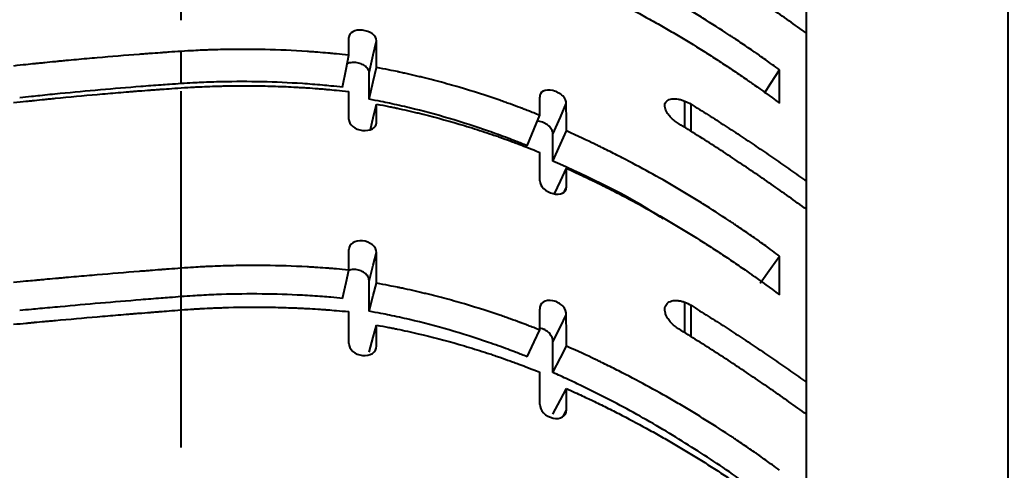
# Model space of a CAD drawing. Header units: millimetres. Extents: x 0 to 594, y 0 to 420.
# Drawn here: x 214.74 to 250, y 260.78 to 276.84 of the extents above; entities that cross this region are included whole.
import ezdxf

# ---------------------------------------------------------------- set-up
doc = ezdxf.new("R2010")
doc.units = ezdxf.units.MM
doc.header["$PDSIZE"] = -1
doc.linetypes.add('CENTERX2', pattern=[20.32, 12.7, -2.54, 2.54, -2.54])
doc.layers.add('중심선', color=1, linetype='CENTERX2')
doc.layers.add('치수', color=4, linetype='Continuous')
doc.styles.add('누리로봇 문자스타일_20230829', font='GOTHIC.TTF')
doc.dimstyles.new('A2기본 치수스타일', dxfattribs={"dimtxt": 4, "dimasz": 4, "dimexe": 0.5, "dimexo": 0.3, "dimgap": 1, "dimtad": 1, "dimtoh": 1, "dimdec": 1, "dimzin": 12, "dimdsep": 46, "dimtxsty": '누리로봇 문자스타일_20230829', "dimcen": 0.09, "dimclrd": 3, "dimclre": 3, "dimclrt": 3, "dimadec": 0, "dimazin": 3, "dimtm": 1e-09, "dimtfac": 1, "dimtdec": 1, "dimtofl": 0, "dimtmove": 0, "dimatfit": 3, "dimfxl": 1, "dimfrac": 2, "dimarcsym": 0})

# ---------------------------------------------------------------- blocks, each defined once
blk = doc.blocks.new('*D59')
at = {"layer": 'Defpoints', "color": 0}
for p in [(220.527, 295.65), (186.2, 124.35), (220.483, 124.35)]:
    blk.add_point(p, dxfattribs=at)
at = {"layer": '치수', "color": 3, "lineweight": -2}
for p, q in [((220.227, 295.65), (185.7, 295.65)), ((186.2, 292.15), (186.2, 127.85)), ((220.183, 124.35), (185.7, 124.35))]:
    blk.add_line(p, q, dxfattribs=at)
at = {"layer": '치수', "color": 3}
for points in [[(185.617, 292.15), (186.783, 292.15), (186.2, 295.65)], [(185.617, 127.85), (186.783, 127.85), (186.2, 124.35)]]:
    blk.add_solid(points, dxfattribs=at)
at = {"layer": '치수', "color": 3, "insert": (182.637, 210), "char_height": 5, "attachment_point": 5, "rotation": 90, "style": '누리로봇 문자스타일_20230829'}
blk.add_mtext('{\\fISOCPEUR|b0|i0|c0|p34;%%C}171', dxfattribs=at)
blk = doc.blocks.new('*D62')
at = {"layer": 'Defpoints', "color": 0}
for p in [(250, 317.671), (198.2, 289.5), (250, 234.5)]:
    blk.add_point(p, dxfattribs=at)
at = {"layer": '치수', "color": 3, "lineweight": -2}
for p, q in [((198.2, 289.8), (198.2, 318.171)), ((250, 234.8), (250, 318.171)), ((201.7, 317.671), (246.5, 317.671))]:
    blk.add_line(p, q, dxfattribs=at)
at = {"layer": '치수', "color": 3}
for points in [[(201.7, 318.254), (201.7, 317.087), (198.2, 317.671)], [(246.5, 318.254), (246.5, 317.087), (250, 317.671)]]:
    blk.add_solid(points, dxfattribs=at)
at = {"layer": '치수', "color": 3, "insert": (224.1, 321.296), "char_height": 5, "attachment_point": 5, "style": '누리로봇 문자스타일_20230829'}
blk.add_mtext('51.8 {\\H0.7x;%%P0.5}', dxfattribs=at)
blk = doc.blocks.new('*D63')
at = {"layer": 'Defpoints', "color": 0}
for p in [(250, 304.326), (220.5, 300.65), (250, 234.5)]:
    blk.add_point(p, dxfattribs=at)
at = {"layer": '치수', "color": 3, "lineweight": -2}
for p, q in [((220.5, 300.95), (220.5, 304.826)), ((250, 234.8), (250, 304.826)), ((224, 304.326), (246.5, 304.326))]:
    blk.add_line(p, q, dxfattribs=at)
at = {"layer": '치수', "color": 3}
for points in [[(224, 304.909), (224, 303.742), (220.5, 304.326)], [(246.5, 304.909), (246.5, 303.742), (250, 304.326)]]:
    blk.add_solid(points, dxfattribs=at)
at = {"layer": '치수', "color": 3, "insert": (235.25, 307.951), "char_height": 5, "attachment_point": 5, "style": '누리로봇 문자스타일_20230829'}
blk.add_mtext('29.5', dxfattribs=at)

msp = doc.modelspace()

# ---------------------------------------------------------------- linework, layer by layer
at = {"color": 7, "linetype": 'Continuous', "lineweight": 25}
for p, q in [((242.8, 276.362), (242.8, 281.509)), ((226.477, 275.577), (226.477, 276.211)), ((227.465, 275.139), (227.465, 276.094)), ((242.8, 270.081), (242.8, 276.362)), ((220.5, 274.563), (220.5, 275.714)), ((241.846, 273.866), (241.846, 275.051)), ((226.477, 273.288), (226.477, 274.282)), ((233.29, 273.434), (233.29, 274.081)), ((227.465, 273.17), (227.465, 273.835)), ((233.29, 271.098), (233.29, 272.113)), ((234.24, 270.867), (234.24, 271.545)), ((242.8, 254.559), (242.8, 270.081)), ((226.477, 267.915), (226.477, 268.644)), ((227.465, 267.444), (227.465, 268.541)), ((241.846, 267.028), (241.846, 268.413)), ((220.5, 266.966), (220.5, 267.981)), ((226.477, 265.299), (226.477, 266.432)), ((233.29, 265.778), (233.29, 266.519)), ((227.465, 265.197), (227.465, 265.954)), ((233.29, 263.122), (233.29, 264.272)), ((234.24, 262.92), (234.24, 263.689))]:
    msp.add_line(p, q, dxfattribs=at)
at = {"color": 8, "linetype": 'Continuous', "lineweight": 25}
for p, q in [((238.462, 272.992), (238.462, 273.944)), ((238.685, 272.842), (238.685, 273.831)), ((234.17, 270.717), (234.24, 270.867)), ((238.462, 265.673), (238.462, 266.768)), ((238.685, 265.524), (238.685, 266.658)), ((234.12, 262.696), (234.24, 262.92))]:
    msp.add_line(p, q, dxfattribs=at)
at = {"color": 7, "linetype": 'Continuous', "lineweight": 25, "flags": 128}
for points in [[(227.21, 274.945), (227.353, 275.588), (227.465, 276.094)], [(226.258, 274.435), (226.381, 275.075), (226.477, 275.577)], [(227.21, 274.007), (227.353, 274.641), (227.465, 275.139)], [(241.309, 274.224), (241.538, 274.577), (241.846, 275.051)], [(227.257, 272.93), (227.353, 273.347), (227.465, 273.835)], [(233.754, 272.762), (234.024, 273.371), (234.237, 273.85)], [(232.837, 272.349), (233.091, 272.957), (233.29, 273.434)], [(233.757, 271.804), (234.027, 272.404), (234.24, 272.875)], [(233.821, 270.636), (234.027, 271.084), (234.24, 271.545)], [(227.21, 267.524), (227.353, 268.094), (227.465, 268.541)], [(241.146, 267.445), (241.538, 267.987), (241.846, 268.413)], [(226.258, 266.906), (226.381, 267.471), (226.477, 267.915)], [(227.21, 266.446), (227.353, 267.005), (227.465, 267.444)], [(233.754, 265.357), (234.024, 265.895), (234.237, 266.317)], [(227.21, 264.981), (227.353, 265.526), (227.465, 265.954)], [(232.837, 264.824), (233.091, 265.359), (233.29, 265.778)], [(233.757, 264.261), (234.027, 264.788), (234.24, 265.202)], [(233.757, 262.773), (234.027, 263.286), (234.24, 263.689)]]:
    msp.add_lwpolyline(points, dxfattribs=at)
at = {"color": 7, "linetype": 'Continuous', "lineweight": 25}
for points, knots in [([(241.846, 275.051), (241.666, 275.182), (241.501, 275.301), (241.277, 275.46), (241.171, 275.535), (241.057, 275.615), (241.003, 275.652), (240.98, 275.668), (240.965, 275.679), (240.959, 275.683), (240.803, 275.791), (240.579, 275.944), (240.31, 276.124), (240.194, 276.201), (240.116, 276.253), (240.075, 276.279), (239.732, 276.504), (239.27, 276.799), (238.799, 277.087), (238.483, 277.277), (238.322, 277.372), (237.848, 277.648), (237.529, 277.829), (236.884, 278.182), (236.56, 278.353), (236.065, 278.607), (235.818, 278.732), (235.53, 278.873), (235.386, 278.943), (235.314, 278.977), (235.283, 278.992), (235.262, 279.002), (235.25, 279.008), (234.989, 279.132), (234.656, 279.287), (234.24, 279.473)], [0, 0, 0, 0, 0.0625, 0.0625, 0.09375, 0.109375, 0.117188, 0.121094, 0.121094, 0.125, 0.125, 0.1875, 0.21875, 0.234375, 0.234375, 0.25, 0.25, 0.375, 0.4375, 0.4375, 0.5, 0.5, 0.625, 0.625, 0.75, 0.75, 0.8125, 0.84375, 0.859375, 0.867188, 0.871094, 0.871094, 0.875, 0.875, 1, 1, 1, 1]), ([(242.8, 276.362), (242.593, 276.511), (242.177, 276.809), (241.545, 277.249), (240.904, 277.686), (240.253, 278.118), (239.591, 278.545), (238.92, 278.967), (238.467, 279.242), (238.24, 279.38)], [0, 0, 0, 0, 0.139507, 0.280137, 0.421885, 0.564747, 0.708721, 0.853805, 1, 1, 1, 1]), ([(234.24, 278.349), (234.45, 278.254), (234.639, 278.167), (234.889, 278.05), (235.007, 277.994), (235.129, 277.936), (235.187, 277.908), (235.215, 277.894), (235.227, 277.889), (235.235, 277.885), (235.238, 277.884), (235.406, 277.802), (235.651, 277.681), (235.9, 277.556), (236.065, 277.471), (236.15, 277.428), (236.561, 277.215), (237.049, 276.952), (237.53, 276.681), (237.849, 276.498), (238.007, 276.406), (238.486, 276.123), (238.96, 275.834), (239.503, 275.488), (239.733, 275.338), (239.886, 275.237), (239.961, 275.188), (240.195, 275.033), (240.425, 274.877), (240.69, 274.695), (240.821, 274.604), (240.886, 274.558), (240.914, 274.539), (240.932, 274.526), (240.943, 274.518), (241.19, 274.344), (241.489, 274.13), (241.846, 273.866)], [0, 0, 0, 0, 0.0625, 0.0625, 0.09375, 0.109375, 0.117188, 0.121094, 0.123047, 0.123047, 0.125, 0.125, 0.1875, 0.21875, 0.21875, 0.25, 0.25, 0.375, 0.4375, 0.4375, 0.5, 0.5, 0.625, 0.6875, 0.71875, 0.71875, 0.75, 0.75, 0.8125, 0.84375, 0.859375, 0.867188, 0.871094, 0.871094, 0.875, 0.875, 1, 1, 1, 1]), ([(227.465, 276.094), (227.464, 276.178), (227.412, 276.264), (227.226, 276.405), (227.1, 276.453), (226.839, 276.484), (226.713, 276.465), (226.529, 276.368), (226.477, 276.294), (226.477, 276.211)], [0, 0, 0, 0, 0.25, 0.25, 0.5, 0.5, 0.75, 0.75, 1, 1, 1, 1]), ([(226.477, 275.577), (226.313, 275.595), (226.169, 275.61), (225.983, 275.628), (225.897, 275.637), (225.811, 275.645), (225.771, 275.648), (225.754, 275.65), (225.744, 275.651), (225.74, 275.651), (225.615, 275.662), (225.434, 275.677), (225.214, 275.694), (225.117, 275.701), (225.053, 275.705), (225.019, 275.708), (224.489, 275.743), (223.99, 275.766), (223.244, 275.783), (222.871, 275.787), (222.434, 275.785), (222.215, 275.782), (222.121, 275.781), (222.059, 275.78), (222.029, 275.779), (221.865, 275.776), (221.673, 275.77), (221.458, 275.763), (221.352, 275.759), (221.3, 275.757), (221.277, 275.756), (221.263, 275.755), (221.253, 275.755), (221.079, 275.747), (220.83, 275.735), (220.5, 275.714)], [0, 0, 0, 0, 0.0625, 0.0625, 0.09375, 0.109375, 0.117187, 0.121094, 0.121094, 0.125, 0.125, 0.1875, 0.21875, 0.234375, 0.234375, 0.25, 0.25, 0.5, 0.5, 0.625, 0.6875, 0.71875, 0.734375, 0.734375, 0.75, 0.75, 0.8125, 0.84375, 0.859375, 0.867187, 0.871094, 0.871094, 0.875, 0.875, 1, 1, 1, 1]), ([(220.5, 275.714), (220.335, 275.703), (220.19, 275.694), (220.003, 275.681), (219.917, 275.675), (219.83, 275.668), (219.79, 275.665), (219.774, 275.664), (219.763, 275.664), (219.76, 275.663), (219.634, 275.654), (219.452, 275.641), (219.231, 275.625), (219.134, 275.618), (219.069, 275.613), (219.035, 275.61), (218.503, 275.569), (218.005, 275.529), (217.258, 275.463), (216.885, 275.43), (216.449, 275.389), (216.231, 275.368), (216.137, 275.359), (216.075, 275.353), (216.045, 275.35), (215.882, 275.334), (215.691, 275.315), (215.476, 275.293), (215.371, 275.282), (215.319, 275.277), (215.296, 275.274), (215.282, 275.273), (215.272, 275.272), (215.098, 275.254), (214.85, 275.229), (214.523, 275.192)], [0, 0, 0, 0, 0.0625, 0.0625, 0.09375, 0.109375, 0.117188, 0.121094, 0.121094, 0.125, 0.125, 0.1875, 0.21875, 0.234375, 0.234375, 0.25, 0.25, 0.5, 0.5, 0.625, 0.6875, 0.71875, 0.734375, 0.734375, 0.75, 0.75, 0.8125, 0.84375, 0.859375, 0.867188, 0.871094, 0.871094, 0.875, 0.875, 1, 1, 1, 1]), ([(227.21, 274.945), (227.209, 274.959), (227.207, 274.986), (227.195, 275.028), (227.171, 275.075), (227.132, 275.128), (227.053, 275.2), (226.92, 275.274), (226.763, 275.312), (226.639, 275.319), (226.549, 275.311), (226.466, 275.293), (226.42, 275.271), (226.397, 275.26)], [0, 0, 0, 0, 0.057188, 0.113404, 0.169583, 0.253132, 0.336677, 0.502501, 0.66745, 0.750147, 0.833193, 0.916423, 1, 1, 1, 1]), ([(233.29, 273.434), (233.137, 273.495), (233.002, 273.548), (232.824, 273.617), (232.742, 273.649), (232.658, 273.681), (232.619, 273.696), (232.602, 273.702), (232.592, 273.706), (232.588, 273.707), (232.469, 273.752), (232.295, 273.816), (232.083, 273.892), (231.991, 273.925), (231.929, 273.946), (231.896, 273.958), (231.387, 274.135), (230.903, 274.29), (230.177, 274.503), (229.812, 274.605), (229.383, 274.717), (229.167, 274.771), (229.074, 274.793), (229.012, 274.808), (228.983, 274.816), (228.822, 274.854), (228.632, 274.898), (228.418, 274.946), (228.313, 274.969), (228.261, 274.98), (228.239, 274.985), (228.224, 274.988), (228.215, 274.99), (228.04, 275.027), (227.792, 275.077), (227.465, 275.139)], [0, 0, 0, 0, 0.0625, 0.0625, 0.09375, 0.109375, 0.117188, 0.121094, 0.121094, 0.125, 0.125, 0.1875, 0.21875, 0.234375, 0.234375, 0.25, 0.25, 0.5, 0.5, 0.625, 0.6875, 0.71875, 0.734375, 0.734375, 0.75, 0.75, 0.8125, 0.84375, 0.859375, 0.867188, 0.871094, 0.871094, 0.875, 0.875, 1, 1, 1, 1]), ([(214.523, 273.887), (214.687, 273.905), (214.831, 273.92), (215.017, 273.94), (215.102, 273.949), (215.189, 273.958), (215.229, 273.962), (215.245, 273.963), (215.256, 273.965), (215.259, 273.965), (215.384, 273.978), (215.566, 273.996), (215.786, 274.019), (215.883, 274.028), (215.947, 274.035), (215.981, 274.038), (216.512, 274.09), (217.01, 274.137), (217.756, 274.203), (218.129, 274.235), (218.566, 274.27), (218.785, 274.288), (218.879, 274.295), (218.941, 274.3), (218.971, 274.302), (219.135, 274.315), (219.327, 274.33), (219.542, 274.346), (219.648, 274.353), (219.7, 274.357), (219.723, 274.359), (219.738, 274.36), (219.747, 274.361), (219.921, 274.373), (220.17, 274.392), (220.5, 274.413)], [0, 0, 0, 0, 0.0625, 0.0625, 0.09375, 0.109375, 0.117188, 0.121094, 0.121094, 0.125, 0.125, 0.1875, 0.21875, 0.234375, 0.234375, 0.25, 0.25, 0.5, 0.5, 0.625, 0.6875, 0.71875, 0.734375, 0.734375, 0.75, 0.75, 0.8125, 0.84375, 0.859375, 0.867187, 0.871094, 0.871094, 0.875, 0.875, 1, 1, 1, 1]), ([(220.5, 274.563), (220.361, 274.554), (220.121, 274.538), (219.641, 274.503), (218.819, 274.442), (217.617, 274.342), (216.417, 274.231), (215.598, 274.148), (215.12, 274.098), (214.881, 274.072), (214.742, 274.057)], [0, 0, 0, 0, 0.072633, 0.124948, 0.249913, 0.499874, 0.749895, 0.874935, 0.927402, 1, 1, 1, 1]), ([(226.258, 274.435), (226.119, 274.45), (225.88, 274.475), (225.402, 274.521), (224.583, 274.584), (223.383, 274.637), (222.181, 274.637), (221.359, 274.61), (220.879, 274.586), (220.639, 274.572), (220.5, 274.563)], [0, 0, 0, 0, 0.0727, 0.125065, 0.250104, 0.500126, 0.750089, 0.875053, 0.927438, 1, 1, 1, 1]), ([(220.5, 274.413), (220.665, 274.424), (220.81, 274.432), (220.997, 274.443), (221.083, 274.447), (221.17, 274.451), (221.21, 274.453), (221.226, 274.454), (221.237, 274.455), (221.24, 274.455), (221.366, 274.46), (221.548, 274.468), (221.769, 274.474), (221.866, 274.477), (221.931, 274.479), (221.965, 274.479), (222.497, 274.491), (222.995, 274.491), (223.742, 274.475), (224.115, 274.463), (224.551, 274.441), (224.769, 274.428), (224.863, 274.422), (224.925, 274.418), (224.955, 274.417), (225.118, 274.406), (225.309, 274.392), (225.524, 274.375), (225.629, 274.366), (225.681, 274.361), (225.704, 274.359), (225.718, 274.358), (225.728, 274.357), (225.901, 274.342), (226.15, 274.318), (226.477, 274.282)], [0, 0, 0, 0, 0.0625, 0.0625, 0.09375, 0.109375, 0.117187, 0.121094, 0.121094, 0.125, 0.125, 0.1875, 0.21875, 0.234375, 0.234375, 0.25, 0.25, 0.5, 0.5, 0.625, 0.6875, 0.71875, 0.734375, 0.734375, 0.75, 0.75, 0.8125, 0.84375, 0.859375, 0.867187, 0.871094, 0.871094, 0.875, 0.875, 1, 1, 1, 1]), ([(234.237, 273.85), (234.246, 273.937), (234.202, 274.037), (234.021, 274.213), (233.893, 274.282), (233.629, 274.345), (233.503, 274.338), (233.324, 274.25), (233.279, 274.173), (233.29, 274.081)], [0, 0, 0, 0, 0.25, 0.25, 0.5, 0.5, 0.75, 0.75, 1, 1, 1, 1]), ([(232.837, 272.349), (232.706, 272.401), (232.478, 272.492), (232.021, 272.669), (231.231, 272.956), (230.066, 273.332), (228.883, 273.649), (228.067, 273.835), (227.589, 273.934), (227.349, 273.98), (227.21, 274.007)], [0, 0, 0, 0, 0.071932, 0.125246, 0.250415, 0.500528, 0.75037, 0.875212, 0.927745, 1, 1, 1, 1]), ([(238.24, 273.141), (238.214, 273.157), (238.164, 273.189), (238.093, 273.241), (238.028, 273.296), (237.969, 273.352), (237.915, 273.412), (237.858, 273.483), (237.806, 273.566), (237.753, 273.688), (237.739, 273.834), (237.821, 273.967), (237.964, 274.022), (238.105, 274.029), (238.22, 274.016), (238.341, 273.989), (238.422, 273.959), (238.462, 273.944)], [0, 0, 0, 0, 0.0428954, 0.0847333, 0.1259377, 0.1669538, 0.2082338, 0.2502229, 0.3129669, 0.3754421, 0.4995386, 0.6241024, 0.7490156, 0.8109845, 0.8745659, 0.936994, 1, 1, 1, 1]), ([(227.465, 273.835), (227.629, 273.804), (227.773, 273.776), (227.959, 273.738), (228.045, 273.72), (228.132, 273.702), (228.172, 273.694), (228.188, 273.69), (228.199, 273.688), (228.203, 273.687), (228.328, 273.66), (228.509, 273.62), (228.727, 273.57), (228.823, 273.547), (228.887, 273.532), (228.92, 273.524), (229.447, 273.397), (229.934, 273.265), (230.663, 273.05), (231.026, 272.937), (231.447, 272.797), (231.657, 272.726), (231.747, 272.695), (231.807, 272.674), (231.836, 272.664), (231.992, 272.609), (232.176, 272.543), (232.381, 272.467), (232.482, 272.429), (232.532, 272.41), (232.553, 272.402), (232.568, 272.397), (232.576, 272.393), (232.749, 272.328), (232.985, 272.236), (233.29, 272.113)], [0, 0, 0, 0, 0.0625, 0.0625, 0.09375, 0.109375, 0.117188, 0.121094, 0.121094, 0.125, 0.125, 0.1875, 0.21875, 0.234375, 0.234375, 0.25, 0.25, 0.5, 0.5, 0.625, 0.6875, 0.71875, 0.734375, 0.734375, 0.75, 0.75, 0.8125, 0.84375, 0.859375, 0.867188, 0.871094, 0.871094, 0.875, 0.875, 1, 1, 1, 1]), ([(238.685, 273.831), (238.889, 273.704), (239.297, 273.45), (239.901, 273.063), (240.497, 272.672), (241.085, 272.278), (241.664, 271.882), (242.236, 271.483), (242.612, 271.213), (242.8, 271.079)], [0, 0, 0, 0, 0.146044, 0.291028, 0.434951, 0.577813, 0.71961, 0.86034, 1, 1, 1, 1]), ([(226.477, 273.288), (226.478, 273.198), (226.529, 273.108), (226.715, 272.961), (226.84, 272.911), (227.102, 272.88), (227.228, 272.9), (227.413, 273.003), (227.465, 273.082), (227.465, 273.17)], [0, 0, 0, 0, 0.25, 0.25, 0.5, 0.5, 0.75, 0.75, 1, 1, 1, 1]), ([(233.754, 272.762), (233.755, 272.783), (233.756, 272.827), (233.733, 272.896), (233.693, 272.965), (233.635, 273.032), (233.563, 273.093), (233.48, 273.146), (233.389, 273.188), (233.295, 273.218), (233.234, 273.226), (233.205, 273.23)], [0, 0, 0, 0, 0.113661, 0.22572, 0.337295, 0.449746, 0.562045, 0.672973, 0.783639, 0.895085, 1, 1, 1, 1]), ([(242.8, 270.081), (242.593, 270.231), (242.177, 270.531), (241.546, 270.976), (240.904, 271.418), (240.253, 271.856), (239.592, 272.29), (238.92, 272.719), (238.467, 273), (238.24, 273.141)], [0, 0, 0, 0, 0.1394678, 0.2800712, 0.4218057, 0.5646679, 0.7086551, 0.8537659, 1, 1, 1, 1]), ([(241.846, 268.413), (241.666, 268.546), (241.501, 268.666), (241.277, 268.827), (241.171, 268.903), (241.057, 268.983), (241.003, 269.021), (240.98, 269.037), (240.965, 269.048), (240.959, 269.052), (240.803, 269.161), (240.579, 269.316), (240.31, 269.498), (240.194, 269.576), (240.116, 269.628), (240.075, 269.655), (239.732, 269.882), (239.27, 270.18), (238.799, 270.47), (238.483, 270.662), (238.322, 270.758), (237.848, 271.037), (237.529, 271.219), (236.884, 271.575), (236.56, 271.748), (236.065, 272.004), (235.818, 272.129), (235.53, 272.271), (235.386, 272.342), (235.314, 272.376), (235.283, 272.391), (235.262, 272.401), (235.25, 272.407), (234.989, 272.532), (234.656, 272.689), (234.24, 272.875)], [0, 0, 0, 0, 0.0625, 0.0625, 0.09375, 0.109375, 0.117188, 0.121094, 0.121094, 0.125, 0.125, 0.1875, 0.21875, 0.234375, 0.234375, 0.25, 0.25, 0.375, 0.4375, 0.4375, 0.5, 0.5, 0.625, 0.625, 0.75, 0.75, 0.8125, 0.84375, 0.859375, 0.867188, 0.871094, 0.871094, 0.875, 0.875, 1, 1, 1, 1]), ([(237.693, 269.742), (237.65, 269.771), (236.418, 270.594), (235.064, 271.209), (233.757, 271.804)], [0, 0, 0, 0, 0.034916, 1, 1, 1, 1]), ([(234.24, 271.545), (234.45, 271.45), (234.639, 271.362), (234.889, 271.244), (235.007, 271.189), (235.129, 271.13), (235.187, 271.102), (235.215, 271.088), (235.227, 271.083), (235.235, 271.079), (235.238, 271.077), (235.406, 270.996), (235.651, 270.874), (235.9, 270.748), (236.065, 270.662), (236.15, 270.619), (236.561, 270.404), (237.049, 270.14), (237.53, 269.867), (237.849, 269.682), (238.007, 269.59), (238.486, 269.305), (238.96, 269.013), (239.503, 268.665), (239.733, 268.513), (239.886, 268.412), (239.961, 268.362), (240.195, 268.205), (240.425, 268.048), (240.69, 267.865), (240.821, 267.773), (240.886, 267.727), (240.914, 267.707), (240.932, 267.694), (240.943, 267.686), (241.19, 267.511), (241.489, 267.294), (241.846, 267.028)], [0, 0, 0, 0, 0.0625, 0.0625, 0.09375, 0.109375, 0.117188, 0.121094, 0.123047, 0.123047, 0.125, 0.125, 0.1875, 0.21875, 0.21875, 0.25, 0.25, 0.375, 0.4375, 0.4375, 0.5, 0.5, 0.625, 0.6875, 0.71875, 0.71875, 0.75, 0.75, 0.8125, 0.84375, 0.859375, 0.867187, 0.871094, 0.871094, 0.875, 0.875, 1, 1, 1, 1]), ([(233.29, 271.098), (233.29, 271.007), (233.34, 270.909), (233.517, 270.739), (233.638, 270.673), (233.89, 270.611), (234.011, 270.617), (234.19, 270.701), (234.24, 270.776), (234.24, 270.867)], [0, 0, 0, 0, 0.25, 0.25, 0.5, 0.5, 0.75, 0.75, 1, 1, 1, 1]), ([(227.465, 268.541), (227.464, 268.638), (227.412, 268.736), (227.226, 268.892), (227.1, 268.943), (226.839, 268.97), (226.713, 268.944), (226.529, 268.827), (226.477, 268.74), (226.477, 268.644)], [0, 0, 0, 0, 0.25, 0.25, 0.5, 0.5, 0.75, 0.75, 1, 1, 1, 1]), ([(220.5, 267.981), (220.335, 267.969), (220.19, 267.958), (220.003, 267.944), (219.917, 267.937), (219.83, 267.93), (219.79, 267.927), (219.774, 267.926), (219.763, 267.925), (219.76, 267.925), (219.634, 267.915), (219.452, 267.901), (219.231, 267.883), (219.134, 267.876), (219.069, 267.871), (219.035, 267.868), (218.503, 267.825), (218.005, 267.784), (217.258, 267.72), (216.885, 267.688), (216.449, 267.65), (216.231, 267.63), (216.137, 267.622), (216.075, 267.616), (216.045, 267.614), (215.882, 267.599), (215.691, 267.582), (215.476, 267.562), (215.371, 267.552), (215.319, 267.547), (215.296, 267.545), (215.282, 267.544), (215.272, 267.543), (215.098, 267.527), (214.85, 267.505), (214.523, 267.473)], [0, 0, 0, 0, 0.0625, 0.0625, 0.09375, 0.109375, 0.117188, 0.121094, 0.121094, 0.125, 0.125, 0.1875, 0.21875, 0.234375, 0.234375, 0.25, 0.25, 0.5, 0.5, 0.625, 0.6875, 0.71875, 0.734375, 0.734375, 0.75, 0.75, 0.8125, 0.84375, 0.859375, 0.867187, 0.871094, 0.871094, 0.875, 0.875, 1, 1, 1, 1]), ([(226.477, 267.915), (226.313, 267.93), (226.169, 267.943), (225.983, 267.959), (225.897, 267.966), (225.811, 267.973), (225.771, 267.976), (225.754, 267.978), (225.744, 267.978), (225.74, 267.979), (225.615, 267.988), (225.434, 268.001), (225.214, 268.015), (225.117, 268.02), (225.053, 268.024), (225.019, 268.026), (224.489, 268.055), (223.99, 268.071), (223.244, 268.079), (222.871, 268.079), (222.434, 268.073), (222.215, 268.067), (222.121, 268.065), (222.059, 268.063), (222.029, 268.062), (221.865, 268.057), (221.673, 268.05), (221.458, 268.04), (221.352, 268.035), (221.3, 268.032), (221.277, 268.031), (221.263, 268.03), (221.253, 268.03), (221.079, 268.02), (220.83, 268.005), (220.5, 267.981)], [0, 0, 0, 0, 0.0625, 0.0625, 0.09375, 0.109375, 0.117187, 0.121094, 0.121094, 0.125, 0.125, 0.1875, 0.21875, 0.234375, 0.234375, 0.25, 0.25, 0.5, 0.5, 0.625, 0.6875, 0.71875, 0.734375, 0.734375, 0.75, 0.75, 0.8125, 0.84375, 0.859375, 0.867187, 0.871094, 0.871094, 0.875, 0.875, 1, 1, 1, 1]), ([(227.21, 267.524), (227.203, 267.571), (227.188, 267.666), (227.096, 267.776), (226.999, 267.845), (226.916, 267.887), (226.826, 267.917), (226.702, 267.938), (226.572, 267.937), (226.497, 267.902), (226.472, 267.891)], [0, 0, 0, 0, 0.183412, 0.365152, 0.456558, 0.546887, 0.636982, 0.727664, 0.907494, 1, 1, 1, 1]), ([(233.29, 265.778), (233.137, 265.838), (233.002, 265.891), (232.824, 265.959), (232.742, 265.99), (232.658, 266.022), (232.619, 266.036), (232.602, 266.042), (232.592, 266.046), (232.588, 266.047), (232.469, 266.092), (232.295, 266.155), (232.083, 266.229), (231.991, 266.261), (231.929, 266.283), (231.896, 266.294), (231.387, 266.468), (230.903, 266.62), (230.177, 266.828), (229.812, 266.928), (229.383, 267.036), (229.167, 267.088), (229.074, 267.11), (229.012, 267.125), (228.983, 267.132), (228.822, 267.169), (228.632, 267.212), (228.418, 267.258), (228.313, 267.28), (228.261, 267.291), (228.239, 267.295), (228.224, 267.298), (228.215, 267.3), (228.04, 267.336), (227.792, 267.385), (227.465, 267.444)], [0, 0, 0, 0, 0.0625, 0.0625, 0.09375, 0.109375, 0.117188, 0.121094, 0.121094, 0.125, 0.125, 0.1875, 0.21875, 0.234375, 0.234375, 0.25, 0.25, 0.5, 0.5, 0.625, 0.6875, 0.71875, 0.734375, 0.734375, 0.75, 0.75, 0.8125, 0.84375, 0.859375, 0.867187, 0.871094, 0.871094, 0.875, 0.875, 1, 1, 1, 1]), ([(220.5, 266.966), (220.361, 266.955), (220.121, 266.937), (219.641, 266.899), (218.819, 266.834), (217.617, 266.733), (216.417, 266.627), (215.598, 266.552), (215.12, 266.508), (214.881, 266.486), (214.742, 266.472)], [0, 0, 0, 0, 0.072633, 0.124948, 0.249913, 0.499874, 0.749895, 0.874935, 0.927402, 1, 1, 1, 1]), ([(226.258, 266.906), (226.119, 266.919), (225.88, 266.941), (225.402, 266.98), (224.583, 267.032), (223.383, 267.071), (222.181, 267.058), (221.359, 267.022), (220.879, 266.993), (220.639, 266.976), (220.5, 266.966)], [0, 0, 0, 0, 0.0727, 0.125065, 0.250104, 0.500126, 0.750089, 0.875053, 0.927438, 1, 1, 1, 1]), ([(220.5, 266.494), (220.665, 266.506), (220.81, 266.516), (220.997, 266.528), (221.083, 266.533), (221.17, 266.538), (221.21, 266.541), (221.226, 266.542), (221.237, 266.542), (221.24, 266.542), (221.366, 266.549), (221.548, 266.558), (221.769, 266.567), (221.866, 266.571), (221.931, 266.573), (221.965, 266.574), (222.497, 266.592), (222.995, 266.598), (223.742, 266.59), (224.115, 266.582), (224.551, 266.565), (224.769, 266.556), (224.863, 266.551), (224.925, 266.548), (224.955, 266.546), (225.118, 266.537), (225.309, 266.526), (225.524, 266.511), (225.629, 266.504), (225.681, 266.5), (225.704, 266.498), (225.718, 266.497), (225.728, 266.497), (225.901, 266.483), (226.15, 266.463), (226.477, 266.432)], [0, 0, 0, 0, 0.0625, 0.0625, 0.09375, 0.109375, 0.117187, 0.121094, 0.121094, 0.125, 0.125, 0.1875, 0.21875, 0.234375, 0.234375, 0.25, 0.25, 0.5, 0.5, 0.625, 0.6875, 0.71875, 0.734375, 0.734375, 0.75, 0.75, 0.8125, 0.84375, 0.859375, 0.867188, 0.871094, 0.871094, 0.875, 0.875, 1, 1, 1, 1]), ([(234.237, 266.317), (234.246, 266.418), (234.202, 266.529), (234.021, 266.72), (233.893, 266.79), (233.629, 266.845), (233.503, 266.828), (233.324, 266.715), (233.279, 266.624), (233.29, 266.519)], [0, 0, 0, 0, 0.25, 0.25, 0.5, 0.5, 0.75, 0.75, 1, 1, 1, 1]), ([(238.24, 265.821), (238.214, 265.838), (238.164, 265.87), (238.093, 265.924), (238.028, 265.98), (237.969, 266.04), (237.915, 266.104), (237.858, 266.181), (237.806, 266.272), (237.753, 266.408), (237.739, 266.575), (237.821, 266.735), (237.964, 266.811), (238.105, 266.833), (238.22, 266.829), (238.341, 266.809), (238.422, 266.781), (238.462, 266.768)], [0, 0, 0, 0, 0.042893, 0.084728, 0.125932, 0.166948, 0.20823, 0.250223, 0.312976, 0.375442, 0.499539, 0.624103, 0.749016, 0.810983, 0.874566, 0.936994, 1, 1, 1, 1]), ([(238.685, 266.658), (238.889, 266.53), (239.297, 266.276), (239.901, 265.889), (240.497, 265.499), (241.085, 265.106), (241.665, 264.711), (242.236, 264.315), (242.613, 264.048), (242.8, 263.914)], [0, 0, 0, 0, 0.146075, 0.29108, 0.435015, 0.577876, 0.719663, 0.860372, 1, 1, 1, 1]), ([(214.523, 265.981), (214.687, 265.997), (214.831, 266.01), (215.017, 266.028), (215.102, 266.035), (215.189, 266.043), (215.229, 266.047), (215.245, 266.048), (215.256, 266.049), (215.259, 266.05), (215.384, 266.061), (215.566, 266.078), (215.786, 266.098), (215.883, 266.107), (215.947, 266.113), (215.981, 266.116), (216.512, 266.164), (217.01, 266.208), (217.756, 266.272), (218.129, 266.303), (218.566, 266.34), (218.785, 266.358), (218.879, 266.365), (218.941, 266.371), (218.971, 266.373), (219.135, 266.386), (219.327, 266.402), (219.542, 266.419), (219.648, 266.427), (219.7, 266.431), (219.723, 266.433), (219.738, 266.434), (219.747, 266.435), (219.921, 266.449), (220.17, 266.469), (220.5, 266.494)], [0, 0, 0, 0, 0.0625, 0.0625, 0.09375, 0.109375, 0.117188, 0.121094, 0.121094, 0.125, 0.125, 0.1875, 0.21875, 0.234375, 0.234375, 0.25, 0.25, 0.5, 0.5, 0.625, 0.6875, 0.71875, 0.734375, 0.734375, 0.75, 0.75, 0.8125, 0.84375, 0.859375, 0.867188, 0.871094, 0.871094, 0.875, 0.875, 1, 1, 1, 1]), ([(232.837, 264.824), (232.706, 264.876), (232.478, 264.966), (232.021, 265.14), (231.231, 265.422), (230.066, 265.791), (228.883, 266.1), (228.067, 266.28), (227.589, 266.375), (227.349, 266.42), (227.21, 266.446)], [0, 0, 0, 0, 0.071932, 0.125246, 0.250415, 0.500528, 0.75037, 0.875212, 0.927745, 1, 1, 1, 1]), ([(227.465, 265.954), (227.629, 265.923), (227.773, 265.896), (227.959, 265.86), (228.045, 265.843), (228.132, 265.826), (228.172, 265.817), (228.188, 265.814), (228.199, 265.812), (228.203, 265.811), (228.328, 265.785), (228.509, 265.747), (228.727, 265.698), (228.823, 265.676), (228.887, 265.661), (228.92, 265.653), (229.447, 265.53), (229.934, 265.402), (230.663, 265.192), (231.026, 265.082), (231.447, 264.945), (231.657, 264.875), (231.747, 264.844), (231.807, 264.824), (231.836, 264.814), (231.992, 264.76), (232.176, 264.695), (232.381, 264.621), (232.482, 264.584), (232.532, 264.565), (232.553, 264.557), (232.568, 264.552), (232.576, 264.549), (232.749, 264.484), (232.985, 264.393), (233.29, 264.272)], [0, 0, 0, 0, 0.0625, 0.0625, 0.09375, 0.109375, 0.117187, 0.121094, 0.121094, 0.125, 0.125, 0.1875, 0.21875, 0.234375, 0.234375, 0.25, 0.25, 0.5, 0.5, 0.625, 0.6875, 0.71875, 0.734375, 0.734375, 0.75, 0.75, 0.8125, 0.84375, 0.859375, 0.867187, 0.871094, 0.871094, 0.875, 0.875, 1, 1, 1, 1]), ([(233.754, 265.357), (233.755, 265.374), (233.756, 265.407), (233.748, 265.459), (233.728, 265.519), (233.693, 265.587), (233.635, 265.66), (233.563, 265.725), (233.48, 265.779), (233.388, 265.823), (233.325, 265.839), (233.293, 265.847)], [0, 0, 0, 0, 0.0853553, 0.1691841, 0.2530372, 0.3778279, 0.5026325, 0.6271836, 0.7519409, 0.8760447, 1, 1, 1, 1]), ([(242.8, 262.771), (242.593, 262.92), (242.178, 263.218), (241.546, 263.66), (240.905, 264.099), (240.253, 264.535), (239.592, 264.969), (238.921, 265.399), (238.467, 265.68), (238.24, 265.821)], [0, 0, 0, 0, 0.139424, 0.279998, 0.421718, 0.56458, 0.708582, 0.853722, 1, 1, 1, 1]), ([(226.477, 265.299), (226.478, 265.198), (226.529, 265.096), (226.715, 264.935), (226.84, 264.882), (227.102, 264.855), (227.228, 264.882), (227.413, 265.005), (227.465, 265.096), (227.465, 265.197)], [0, 0, 0, 0, 0.25, 0.25, 0.5, 0.5, 0.75, 0.75, 1, 1, 1, 1]), ([(241.846, 260.776), (241.666, 260.908), (241.501, 261.027), (241.277, 261.187), (241.171, 261.262), (241.057, 261.342), (241.003, 261.38), (240.98, 261.396), (240.965, 261.407), (240.959, 261.411), (240.803, 261.519), (240.579, 261.673), (240.31, 261.854), (240.194, 261.931), (240.116, 261.983), (240.075, 262.01), (239.732, 262.235), (239.27, 262.531), (238.799, 262.819), (238.483, 263.009), (238.322, 263.104), (237.848, 263.381), (237.529, 263.561), (236.884, 263.914), (236.56, 264.086), (236.065, 264.339), (235.818, 264.463), (235.53, 264.604), (235.386, 264.674), (235.314, 264.708), (235.283, 264.723), (235.262, 264.733), (235.25, 264.739), (234.989, 264.863), (234.656, 265.017), (234.24, 265.202)], [0, 0, 0, 0, 0.0625, 0.0625, 0.09375, 0.109375, 0.117188, 0.121094, 0.121094, 0.125, 0.125, 0.1875, 0.21875, 0.234375, 0.234375, 0.25, 0.25, 0.375, 0.4375, 0.4375, 0.5, 0.5, 0.625, 0.625, 0.75, 0.75, 0.8125, 0.84375, 0.859375, 0.867188, 0.871094, 0.871094, 0.875, 0.875, 1, 1, 1, 1]), ([(241.146, 259.934), (240.986, 260.051), (240.696, 260.263), (240.112, 260.678), (239.091, 261.371), (237.574, 262.319), (236.009, 263.181), (234.909, 263.728), (234.264, 264.032), (233.939, 264.179), (233.757, 264.261)], [0, 0, 0, 0, 0.069426, 0.125363, 0.250629, 0.500832, 0.750616, 0.87536, 0.930225, 1, 1, 1, 1]), ([(234.24, 263.689), (234.45, 263.594), (234.639, 263.508), (234.889, 263.391), (235.007, 263.336), (235.129, 263.278), (235.187, 263.25), (235.215, 263.237), (235.227, 263.231), (235.235, 263.227), (235.238, 263.226), (235.406, 263.145), (235.651, 263.025), (235.9, 262.9), (236.065, 262.816), (236.15, 262.772), (236.561, 262.56), (237.049, 262.299), (237.53, 262.028), (237.849, 261.846), (238.007, 261.754), (238.486, 261.472), (238.96, 261.183), (239.503, 260.838), (239.733, 260.688), (239.886, 260.587), (239.961, 260.538), (240.195, 260.382), (240.425, 260.227), (240.69, 260.045), (240.821, 259.953), (240.886, 259.908), (240.914, 259.888), (240.932, 259.875), (240.943, 259.867), (241.19, 259.694), (241.489, 259.478), (241.846, 259.215)], [0, 0, 0, 0, 0.0625, 0.0625, 0.09375, 0.109375, 0.117187, 0.121094, 0.123047, 0.123047, 0.125, 0.125, 0.1875, 0.21875, 0.21875, 0.25, 0.25, 0.375, 0.4375, 0.4375, 0.5, 0.5, 0.625, 0.6875, 0.71875, 0.71875, 0.75, 0.75, 0.8125, 0.84375, 0.859375, 0.867187, 0.871094, 0.871094, 0.875, 0.875, 1, 1, 1, 1]), ([(233.29, 263.122), (233.29, 263.02), (233.34, 262.912), (233.517, 262.73), (233.638, 262.663), (233.89, 262.609), (234.011, 262.623), (234.19, 262.73), (234.24, 262.818), (234.24, 262.92)], [0, 0, 0, 0, 0.25, 0.25, 0.5, 0.5, 0.75, 0.75, 1, 1, 1, 1])]:
    msp.add_open_spline(points, degree=3, knots=knots, dxfattribs=at)
for points in [[(227.21, 274.007), (227.21, 274.323), (227.21, 274.636), (227.21, 274.945)], [(234.24, 272.875), (234.239, 273.204), (234.238, 273.529), (234.237, 273.85)], [(238.462, 273.944), (238.538, 273.913), (238.613, 273.875), (238.685, 273.831)], [(233.757, 271.803), (233.756, 272.126), (233.755, 272.445), (233.754, 272.761)], [(227.21, 266.446), (227.21, 266.808), (227.21, 267.168), (227.21, 267.524)], [(238.462, 266.768), (238.538, 266.739), (238.613, 266.702), (238.685, 266.658)], [(234.24, 265.202), (234.239, 265.577), (234.238, 265.949), (234.237, 266.317)], [(233.757, 264.261), (233.756, 264.629), (233.755, 264.995), (233.754, 265.357)]]:
    msp.add_open_spline(points, degree=3, dxfattribs=at)
at = {"layer": '중심선'}
msp.add_line((220.5, 119.35), (220.5, 300.65), dxfattribs=at)

# ---------------------------------------------------------------- dimensions: what is measured, and where the dimension line sits
at = {"layer": '치수'}
for base, p1, text, picture, middle in [((250, 317.671), (198.2, 289.5), '51.8 {\\H0.7x;%%P0.5}', '*D62', (224.1, 321.296)), ((250, 304.326), (220.5, 300.65), '29.5', '*D63', (235.25, 307.951))]:
    dim = msp.add_linear_dim(base=base, p1=p1, p2=(250, 234.5), text=text, dimstyle='A2기본 치수스타일', override={"dimtxt": 5, "dimasz": 3.5}, dxfattribs=at)
    dim.commit()
    dim.dimension.update_dxf_attribs({"geometry": picture, "text_midpoint": middle})
dim = msp.add_linear_dim(base=(186.2, 124.35), p1=(220.527, 295.65), p2=(220.483, 124.35), angle=90, text='{\\fISOCPEUR|b0|i0|c0|p34;%%C}171', dimstyle='A2기본 치수스타일', override={"dimtxt": 5, "dimasz": 3.5}, dxfattribs=at)
dim.commit()
dim.dimension.update_dxf_attribs({"geometry": '*D59', "text_midpoint": (186.2, 210), "dimtype": 160})

doc.saveas('drawing.dxf')
